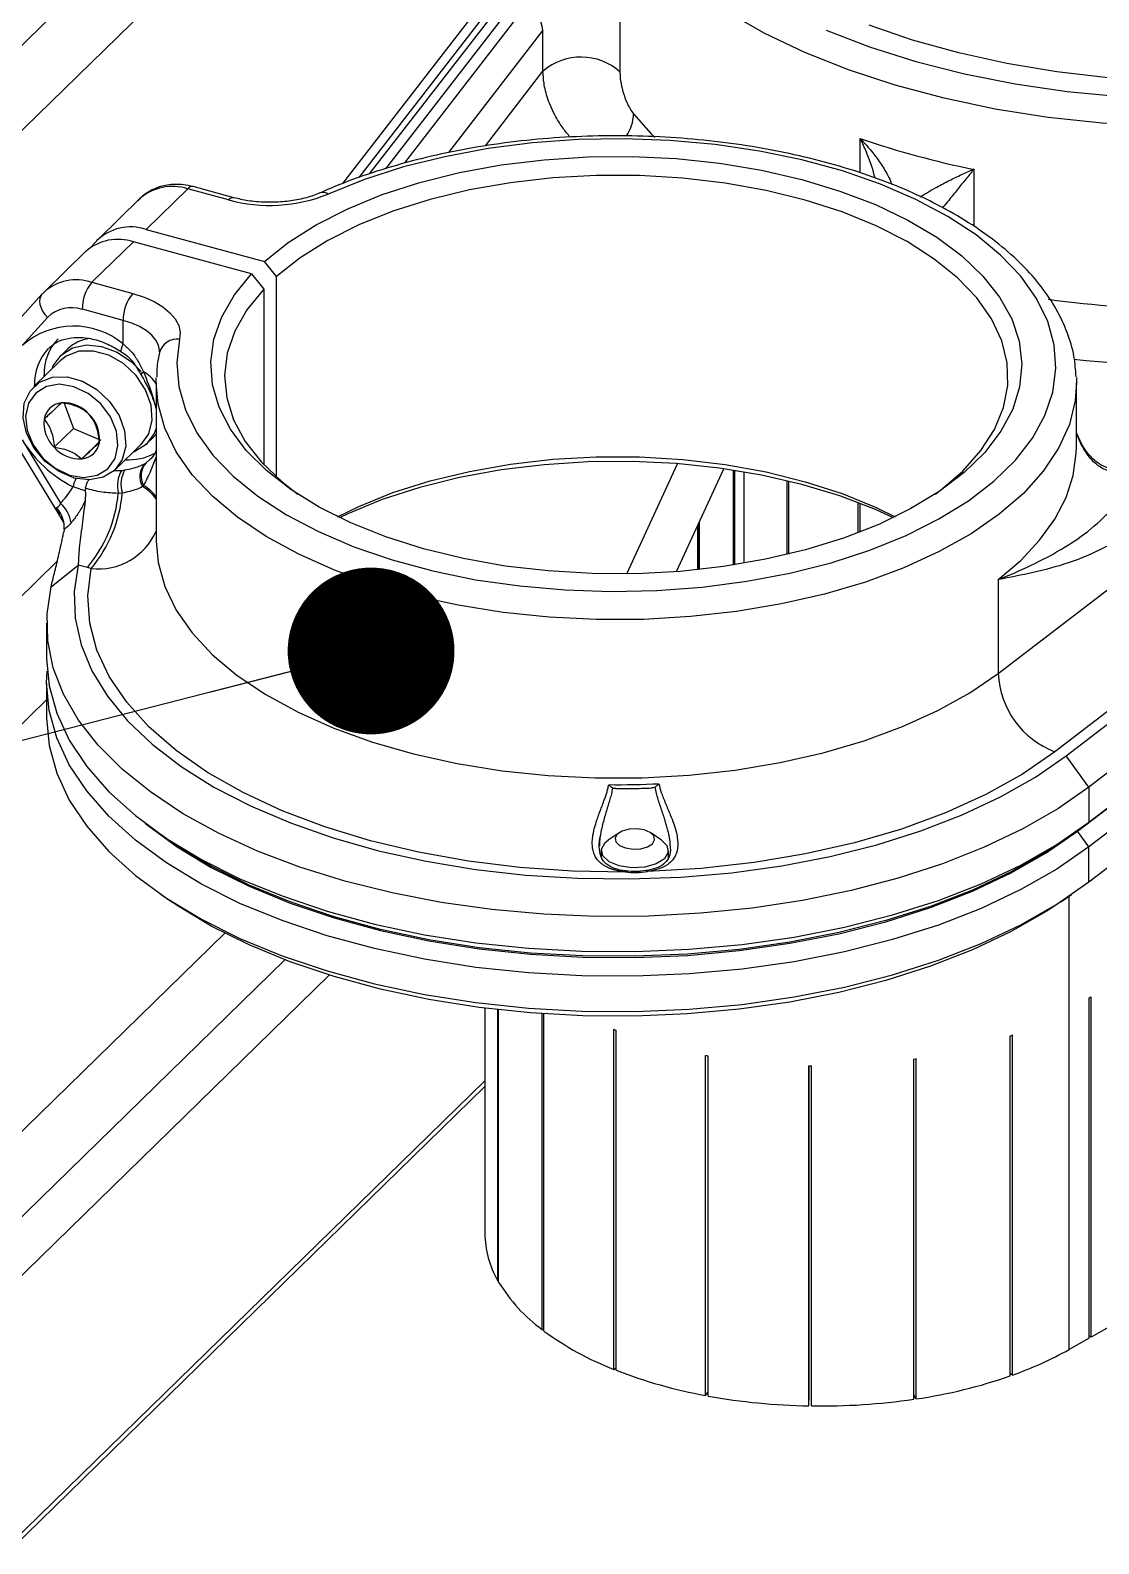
# Model space of a CAD drawing. Header units: millimetres. Extents: x 0 to 3353, y 0 to 2591.
# Drawn here: x 1709.6 to 1787.7, y 1879.7 to 1990.3 of the extents above; entities that cross this region are included whole.
import ezdxf

# ---------------------------------------------------------------- set-up
doc = ezdxf.new("R2010")
doc.units = ezdxf.units.MM
doc.header["$LTSCALE"] = 12
doc.layers.add('TITLE_BLOCK_BORDER', color=7, linetype='Continuous')
doc.dimstyles.new('SLDDIMSTYLE0', dxfattribs={"dimtxt": 0.18, "dimasz": 12.192, "dimexe": 0, "dimexo": 0.0625, "dimgap": 0, "dimtad": 0, "dimtih": 1, "dimtoh": 1, "dimdec": 0, "dimrnd": 1e-09, "dimzin": 0, "dimdsep": 46, "dimtxsty": 'Standard', "dimblk1": 'DOT', "dimblk2": 'DOT', "dimsah": 1, "dimcen": 0.09, "dimadec": 0, "dimazin": 0, "dimtfac": 12.192, "dimtdec": 0, "dimtofl": 0, "dimtmove": 0, "dimatfit": 3, "dimldrblk": 'DOT', "dimfxl": 0, "dimfrac": 2, "dimtolj": 1, "dimtzin": 0, "dimarcsym": 0})

# ---------------------------------------------------------------- blocks, each defined once
blk = doc.blocks.new('_DOT')
at = {"color": 0, "linetype": 'ByBlock', "lineweight": -2}
blk.add_line((-0.5, 0), (-1, 0), dxfattribs=at)
at = {"color": 0, "linetype": 'ByBlock', "const_width": 0.5}
blk.add_lwpolyline([(-0.25, 0, 1), (0.25, 0, 1)], format="xyb", close=True, dxfattribs=at)

msp = doc.modelspace()

# ---------------------------------------------------------------- linework, layer by layer
at = {"color": 7, "linetype": 'Continuous', "lineweight": 25}
for p, q in [((1359.42, 1647.98), (1733.33, 2012.93)), ((1746.57, 1996.26), (1733.63, 1979.51)), ((1746.46, 1995.4), (1734.39, 1979.79)), ((1732.46, 1979.07), (1744.72, 1994.93)), ((1752.7, 1994.07), (1752.7, 1987.21)), ((1747.08, 1987.28), (1747.08, 1990.28)), ((1721.12, 1978.69), (1718.08, 1975.73)), ((1724.1, 1977.88), (1721.12, 1978.69)), ((1724.5, 1978.04), (1721.51, 1978.85)), ((1717.63, 1977.98), (1714.59, 1975.02)), ((1780.34, 1943.28), (1824.46, 1977.05)), ((1718.08, 1975.73), (1726.72, 1973.38)), ((1713.66, 1974.11), (1710.62, 1971.15)), ((1714.05, 1974.43), (1714.47, 1974.89)), ((1714.12, 1971.86), (1717.15, 1974.82)), ((1725.79, 1972.47), (1717.15, 1974.82)), ((1727.61, 1972.28), (1726.72, 1973.38)), ((1725.79, 1972.47), (1726.67, 1971.37)), ((1727.61, 1957.62), (1727.61, 1972.28)), ((1785.31, 1937.27), (1831.56, 1972.66)), ((1710.47, 1970.99), (1708.61, 1968.93)), ((1710.5, 1971.02), (1710.47, 1970.99)), ((1710.5, 1971.02), (1710.62, 1971.15)), ((1714.12, 1971.86), (1717.1, 1971.04)), ((1726.67, 1971.37), (1726.67, 1958.53)), ((1828.22, 1971.03), (1784.48, 1937.56)), ((1786.14, 1931.75), (1837.21, 1970.84)), ((1786.97, 1932.41), (1838.04, 1971.5)), ((1716.4, 1969.07), (1713.42, 1969.89)), ((1833.22, 1970.37), (1786.97, 1934.98)), ((1838.04, 1969.7), (1786.97, 1930.61)), ((1710.88, 1969.3), (1709.03, 1967.24)), ((1716.4, 1967.36), (1716.4, 1969.07)), ((1712.35, 1967), (1711.84, 1966.5)), ((1719.06, 1966.79), (1719.06, 1966.74)), ((1786.97, 1928.04), (1838.04, 1967.13)), ((1711.81, 1966.13), (1709.88, 1964.24)), ((1710.63, 1964.98), (1710.63, 1965.11)), ((1718.81, 1964.52), (1718.81, 1952.95)), ((1786.06, 1964.91), (1786.06, 1964.52)), ((1786.06, 1959.81), (1786.06, 1964.52)), ((1712.1, 1963.02), (1712.77, 1961.18)), ((1712.77, 1961.18), (1711.37, 1959.81)), ((1712.77, 1961.18), (1714.78, 1960.32)), ((1708.44, 1960.25), (1711.99, 1954.4)), ((1709.03, 1960.34), (1711.83, 1955.72)), ((1714.66, 1960.2), (1713.38, 1958.96)), ((1715.81, 1958.16), (1717.75, 1960.05)), ((1718.12, 1960.06), (1718.64, 1960.56)), ((1718.81, 1960.76), (1718.59, 1960.52)), ((1718, 1958.62), (1718.08, 1958.67)), ((1716.29, 1958.12), (1716.53, 1958.15)), ((1753.21, 1950.55), (1756.92, 1958.6)), ((1756.84, 1950.72), (1760.3, 1958.23)), ((1761.01, 1951.2), (1761.01, 1958.13)), ((1761.09, 1951.21), (1761.09, 1958.11)), ((1713.65, 1956.81), (1713.63, 1956.61)), ((1716.34, 1956.46), (1716.05, 1956.44)), ((1717.89, 1957.02), (1717.81, 1956.93)), ((1764.93, 1951.97), (1764.93, 1957.36)), ((1765.05, 1952), (1765.05, 1957.33)), ((1770.1, 1953.56), (1770.1, 1955.77)), ((1770.25, 1953.61), (1770.25, 1955.71)), ((1758.47, 1950.87), (1758.47, 1954.25)), ((1758.52, 1950.87), (1758.52, 1954.36)), ((1712.1, 1953.81), (1712.06, 1953.61)), ((1711.14, 1949.61), (1713.12, 1951.2)), ((1713.79, 1951.02), (1713.12, 1951.2)), ((1714.07, 1950.94), (1713.79, 1951.02)), ((1780.34, 1950.14), (1780.34, 1943.28)), ((1710.81, 1946.95), (1710.81, 1944.38)), ((1710.81, 1942.58), (1710.81, 1940.01)), ((1786.97, 1934.98), (1785.31, 1937.27)), ((1786.97, 1934.98), (1786.97, 1932.41)), ((1719.17, 1931.5), (1719.97, 1930.95)), ((1752.64, 1931.63), (1751.84, 1931.09)), ((1755.75, 1931.09), (1754.95, 1931.63)), ((1784.91, 1930.95), (1785.71, 1931.5)), ((1786.97, 1930.61), (1786.14, 1931.75)), ((1751.34, 1930.33), (1751.34, 1929.87)), ((1756.24, 1929.78), (1756.24, 1930.33)), ((1786.97, 1928.04), (1786.97, 1930.61)), ((1754.64, 1928.87), (1754.22, 1928.82)), ((1719.17, 1927.13), (1719.97, 1926.58)), ((1784.91, 1926.58), (1785.71, 1927.13)), ((1381.26, 1583.71), (1728.22, 1922.35)), ((1387.12, 1585.15), (1731.46, 1921.23)), ((1742.83, 1918.82), (1742.83, 1902.38)), ((1787, 1919.57), (1787.13, 1919.64)), ((1787, 1894.71), (1787, 1919.57)), ((1787.13, 1894.79), (1787.13, 1919.64)), ((1743.78, 1898.9), (1743.78, 1918.71)), ((1743.84, 1898.8), (1743.84, 1918.7)), ((1747.03, 1895.31), (1747.03, 1918.41)), ((1747.15, 1895.23), (1747.15, 1918.4)), ((1752.26, 1892.42), (1752.26, 1917.28)), ((1752.42, 1892.36), (1752.42, 1917.22)), ((1781.22, 1891.95), (1781.22, 1916.8)), ((1781.39, 1892.01), (1781.39, 1916.86)), ((1758.96, 1890.51), (1758.96, 1915.37)), ((1759.15, 1890.47), (1759.15, 1915.33)), ((1766.5, 1889.75), (1766.5, 1914.61)), ((1766.52, 1890.54), (1766.52, 1914.61)), ((1766.7, 1889.75), (1766.7, 1914.6)), ((1774.17, 1890.24), (1774.17, 1915.09)), ((1774.36, 1890.27), (1774.36, 1915.12)), ((1742.83, 1913.52), (1414.27, 1592.84)), ((1742.83, 1913.09), (1414.27, 1592.41)), ((1743.78, 1898.9), (1743.84, 1898.91)), ((1792.34, 1897.73), (1787.13, 1894.79)), ((1747.03, 1895.31), (1747.15, 1895.35)), ((1787, 1894.71), (1785.53, 1893.88)), ((1787.13, 1894.79), (1787, 1894.85)), ((1752.26, 1892.42), (1752.42, 1892.53)), ((1781.39, 1892.01), (1781.22, 1892.12)), ((1758.96, 1890.51), (1759.15, 1890.79)), ((1766.5, 1889.75), (1766.52, 1890.54)), ((1774.36, 1890.27), (1774.17, 1890.57))]:
    msp.add_line(p, q, dxfattribs=at)
at = {"color": 8, "linetype": 'Continuous', "lineweight": 25}
for p, q in [((1359.42, 1647.98), (1733.33, 2012.93)), ((1356.49, 1638.9), (1738.31, 2011.57)), ((1747.64, 1995.77), (1735.57, 1980.15)), ((1736.98, 1980.58), (1745.69, 1991.85)), ((1747.08, 1990.28), (1740.18, 1981.34)), ((1742.87, 1981.83), (1747.08, 1987.28)), ((1770.26, 1979.85), (1770.26, 1982.37)), ((1778.55, 1980.12), (1778.55, 1975.97)), ((1718.08, 1958.67), (1718.33, 1958.88)), ((1715.76, 1958.11), (1716.29, 1958.12)), ((1761.78, 1951.33), (1761.78, 1958)), ((1758.39, 1950.86), (1758.39, 1954.08)), ((1350.37, 1598.92), (1711.59, 1951.48)), ((1354.6, 1593.68), (1710.81, 1941.36)), ((1785.53, 1893.88), (1785.53, 1927)), ((1378.46, 1587.19), (1723.83, 1924.29)), ((1381.26, 1583.71), (1728.22, 1922.35))]:
    msp.add_line(p, q, dxfattribs=at)
at = {"color": 8, "linetype": 'Continuous', "lineweight": 25, "flags": 128}
for points in [[(1828.32, 1990.51), (1825.43, 1989.06), (1822.3, 1987.74), (1818.96, 1986.58), (1815.43, 1985.58), (1811.74, 1984.74), (1807.91, 1984.07), (1803.99, 1983.59), (1800, 1983.28), (1795.97, 1983.16), (1791.94, 1983.23), (1787.93, 1983.48), (1783.99, 1983.91), (1780.13, 1984.52), (1776.4, 1985.31), (1772.82, 1986.27), (1769.41, 1987.38), (1766.22, 1988.65), (1763.25, 1990.06), (1760.55, 1991.61)], [(1767.76, 1990.29), (1770.94, 1989.07), (1774.32, 1988), (1777.87, 1987.1), (1781.57, 1986.37), (1785.39, 1985.81), (1789.28, 1985.44), (1793.23, 1985.24), (1797.19, 1985.24), (1801.14, 1985.41), (1805.04, 1985.77), (1808.86, 1986.32), (1812.57, 1987.03), (1816.14, 1987.92), (1819.54, 1988.97), (1822.73, 1990.18), (1825.71, 1991.53)], [(1753.69, 1984.17), (1754.97, 1982.73), (1755.25, 1982.44)], [(1710.47, 1970.99), (1710.38, 1970.86), (1710.31, 1970.68), (1710.29, 1970.46), (1710.32, 1970.23), (1710.4, 1969.99), (1710.52, 1969.75), (1710.69, 1969.51), (1710.88, 1969.3)], [(1719.07, 1966.78), (1719.07, 1966.89), (1718.98, 1967.27), (1718.79, 1967.64), (1718.49, 1968), (1718.09, 1968.33), (1717.6, 1968.62), (1717.04, 1968.87), (1716.4, 1969.07)], [(1716.27, 1966.79), (1716.26, 1966.81), (1716.25, 1966.88), (1716.27, 1967), (1716.32, 1967.16), (1716.4, 1967.36)], [(1717.71, 1965.12), (1717.71, 1965.14), (1717.74, 1965.18), (1717.8, 1965.24), (1717.89, 1965.32)], [(1786.06, 1964.52), (1785.97, 1963.22), (1785.54, 1961.46), (1784.75, 1959.73), (1783.63, 1958.05), (1782.18, 1956.44), (1780.41, 1954.91), (1778.36, 1953.49), (1776.03, 1952.18), (1773.45, 1951), (1770.65, 1949.96), (1767.65, 1949.08), (1764.5, 1948.36), (1761.22, 1947.8), (1757.85, 1947.43), (1754.42, 1947.23), (1750.98, 1947.22), (1747.54, 1947.39), (1744.16, 1947.74), (1740.87, 1948.26), (1737.69, 1948.96), (1734.67, 1949.82), (1731.84, 1950.83), (1729.23, 1951.99), (1726.86, 1953.28), (1724.76, 1954.69), (1722.95, 1956.2), (1721.45, 1957.8), (1720.28, 1959.47), (1719.44, 1961.2), (1718.95, 1962.95), (1718.81, 1964.52)], [(1780.34, 1950.14), (1781.99, 1951.54), (1783.37, 1953.01), (1784.48, 1954.55), (1785.3, 1956.13), (1785.83, 1957.75), (1786.05, 1959.38), (1786.06, 1959.81)], [(1718.81, 1952.95), (1718.95, 1951.39), (1719.44, 1949.63), (1720.27, 1947.91), (1721.44, 1946.24), (1722.93, 1944.65), (1724.74, 1943.13), (1726.83, 1941.73), (1729.19, 1940.44), (1731.8, 1939.28), (1734.62, 1938.26), (1737.63, 1937.4), (1740.8, 1936.7), (1744.09, 1936.17), (1747.46, 1935.82), (1750.89, 1935.65), (1754.33, 1935.66), (1757.76, 1935.85), (1761.13, 1936.22), (1764.4, 1936.76), (1767.55, 1937.48), (1770.55, 1938.36), (1773.35, 1939.39), (1775.93, 1940.56), (1778.27, 1941.86), (1780.34, 1943.28)], [(1753.1, 1928.77), (1753.12, 1928.81), (1753.14, 1928.84), (1753.16, 1928.84)]]:
    msp.add_lwpolyline(points, dxfattribs=at)
at = {"color": 7, "linetype": 'Continuous', "lineweight": 25, "flags": 128}
for points in [[(1820.84, 1991.04), (1817.72, 1989.9), (1814.41, 1988.91), (1810.93, 1988.08), (1807.32, 1987.42), (1803.61, 1986.93), (1799.82, 1986.63), (1796, 1986.51), (1792.17, 1986.57), (1788.37, 1986.81), (1784.63, 1987.24), (1780.98, 1987.84), (1777.46, 1988.62), (1774.09, 1989.56), (1770.91, 1990.65)], [(1720.53, 1967.7), (1720.32, 1965.97), (1720.46, 1964.25), (1720.95, 1962.54), (1721.78, 1960.86), (1722.95, 1959.24), (1724.45, 1957.69), (1726.24, 1956.23), (1728.33, 1954.88), (1730.67, 1953.64), (1733.26, 1952.54), (1736.05, 1951.58), (1739.02, 1950.77), (1742.14, 1950.13), (1745.38, 1949.67), (1748.69, 1949.38), (1752.04, 1949.26), (1755.39, 1949.33), (1758.71, 1949.58), (1761.97, 1950.01), (1765.12, 1950.6), (1768.13, 1951.37), (1770.97, 1952.29), (1773.61, 1953.36), (1776.01, 1954.57), (1778.16, 1955.89), (1780.03, 1957.33), (1781.6, 1958.86), (1782.84, 1960.47), (1783.76, 1962.13), (1784.34, 1963.83), (1784.56, 1965.56), (1784.44, 1967.29), (1783.96, 1969), (1783.14, 1970.67), (1781.99, 1972.3), (1780.51, 1973.85), (1778.73, 1975.32), (1776.66, 1976.68), (1774.32, 1977.92), (1771.75, 1979.03), (1768.97, 1980), (1766, 1980.81), (1762.89, 1981.45), (1759.66, 1981.93), (1756.35, 1982.23), (1753, 1982.35), (1749.65, 1982.29), (1746.32, 1982.05), (1743.07, 1981.63), (1739.91, 1981.04), (1736.89, 1980.29), (1734.04, 1979.37), (1731.39, 1978.31)], [(1726.72, 1973.38), (1728.47, 1974.78), (1730.51, 1976.07), (1732.81, 1977.23), (1735.34, 1978.27), (1738.07, 1979.15), (1740.98, 1979.88), (1744.02, 1980.44), (1747.16, 1980.82), (1750.37, 1981.03), (1753.59, 1981.05), (1756.81, 1980.9), (1759.97, 1980.56), (1763.05, 1980.05), (1765.99, 1979.37), (1768.78, 1978.53), (1771.37, 1977.54), (1773.74, 1976.41), (1775.85, 1975.16), (1777.69, 1973.79), (1779.23, 1972.32), (1780.44, 1970.78), (1781.33, 1969.19), (1781.87, 1967.55), (1782.06, 1965.89), (1781.91, 1964.23), (1781.4, 1962.58), (1780.54, 1960.98), (1779.36, 1959.43), (1777.85, 1957.96), (1776.04, 1956.58), (1773.95, 1955.32), (1771.61, 1954.17), (1769.03, 1953.17), (1766.26, 1952.31), (1763.33, 1951.62), (1760.27, 1951.09), (1757.11, 1950.74), (1753.9, 1950.57), (1750.67, 1950.58), (1747.46, 1950.77), (1744.31, 1951.13), (1741.26, 1951.68), (1738.34, 1952.39), (1735.59, 1953.26), (1733.04, 1954.28), (1730.72, 1955.43), (1728.65, 1956.71), (1726.87, 1958.1), (1725.4, 1959.58), (1724.24, 1961.13), (1723.42, 1962.74), (1722.94, 1964.38), (1722.82, 1966.05), (1723.04, 1967.7), (1723.62, 1969.34), (1724.54, 1970.94), (1725.79, 1972.47)], [(1775.75, 1956.39), (1776.12, 1956.67), (1777.76, 1958.07), (1779.08, 1959.56), (1780.08, 1961.11), (1780.73, 1962.71), (1781.04, 1964.33), (1781, 1965.97), (1780.6, 1967.59), (1779.86, 1969.18), (1778.78, 1970.72), (1777.38, 1972.19), (1775.67, 1973.56), (1773.68, 1974.84), (1771.42, 1975.99), (1768.93, 1977), (1766.24, 1977.87), (1763.38, 1978.57), (1760.38, 1979.11), (1757.29, 1979.48), (1754.13, 1979.67), (1750.96, 1979.67), (1747.8, 1979.5), (1744.7, 1979.14), (1741.7, 1978.62), (1738.83, 1977.92), (1736.12, 1977.06), (1733.62, 1976.06), (1731.35, 1974.92), (1729.33, 1973.65), (1727.61, 1972.28), (1727.61, 1972.28)], [(1717.1, 1971.04), (1717.93, 1970.78), (1718.67, 1970.45), (1719.3, 1970.07), (1719.82, 1969.64), (1720.21, 1969.18), (1720.46, 1968.7), (1720.56, 1968.2), (1720.53, 1967.7)], [(1726.67, 1971.37), (1725.45, 1969.86), (1724.56, 1968.29), (1724.01, 1966.68), (1723.82, 1965.05), (1723.97, 1963.42), (1724.47, 1961.8), (1725.32, 1960.23), (1726.51, 1958.71), (1728.01, 1957.27), (1729.16, 1956.37)], [(1711.21, 1965.54), (1711.3, 1965.75), (1711.88, 1966.54), (1712.7, 1967.07), (1713.72, 1967.28), (1714.83, 1967.18), (1715.96, 1966.75), (1717.01, 1966.05), (1717.71, 1965.35)], [(1717.71, 1960.01), (1718.27, 1960.8), (1718.53, 1961.78), (1718.45, 1962.89), (1718.04, 1964.01), (1717.35, 1965.05), (1716.42, 1965.92), (1715.35, 1966.53), (1714.23, 1966.84), (1713.16, 1966.82), (1712.23, 1966.46), (1711.81, 1966.13)], [(1715.77, 1958.12), (1714.95, 1957.61), (1713.94, 1957.42), (1712.83, 1957.56), (1711.72, 1958.03), (1710.71, 1958.77), (1709.9, 1959.74), (1709.34, 1960.83), (1709.09, 1961.96), (1709.18, 1963.02), (1709.6, 1963.91), (1710.3, 1964.57), (1711.23, 1964.93), (1712.3, 1964.95), (1713.42, 1964.64), (1714.49, 1964.03), (1715.41, 1963.16), (1716.11, 1962.12), (1716.51, 1961), (1716.59, 1959.89), (1716.34, 1958.91), (1715.77, 1958.12)], [(1715.28, 1958.23), (1715.81, 1958.98), (1716.02, 1959.93), (1715.91, 1960.98), (1715.48, 1962.03), (1714.76, 1962.98), (1713.85, 1963.74), (1712.81, 1964.23), (1711.76, 1964.41), (1710.79, 1964.25), (1710.01, 1963.77), (1709.48, 1963.03), (1709.27, 1962.08), (1709.38, 1961.03), (1709.82, 1959.98), (1710.53, 1959.02), (1711.44, 1958.27), (1712.48, 1957.77), (1713.53, 1957.6), (1714.5, 1957.76), (1715.28, 1958.23)], [(1718.81, 1964.52), (1718.82, 1964.73), (1718.82, 1964.89)], [(1718.81, 1961.21), (1718.66, 1960.81), (1718.08, 1960.02)], [(1718.08, 1960.02), (1717.25, 1959.5), (1717.15, 1959.46)], [(1732.06, 1954.73), (1733.62, 1955.49), (1736.12, 1956.49), (1738.83, 1957.35), (1741.7, 1958.04), (1744.7, 1958.57), (1747.8, 1958.93), (1750.96, 1959.1), (1754.13, 1959.1), (1757.29, 1958.91), (1760.38, 1958.54), (1763.38, 1958), (1766.24, 1957.29), (1768.93, 1956.43), (1771.42, 1955.41), (1772.82, 1954.73)], [(1772.68, 1954.66), (1771.37, 1955.26), (1768.78, 1956.25), (1765.99, 1957.09), (1763.05, 1957.77), (1759.97, 1958.28), (1756.81, 1958.61), (1753.59, 1958.77), (1750.37, 1958.74), (1747.16, 1958.53), (1744.02, 1958.15), (1740.98, 1957.59), (1738.07, 1956.87), (1735.34, 1955.98), (1732.81, 1954.95), (1732.2, 1954.66)], [(1713.12, 1951.2), (1712.83, 1949.26), (1712.9, 1947.31), (1713.33, 1945.38), (1714.12, 1943.47), (1715.26, 1941.61), (1716.73, 1939.82), (1718.53, 1938.1), (1720.64, 1936.49), (1723.04, 1934.98), (1725.71, 1933.6), (1728.62, 1932.36), (1731.75, 1931.26), (1735.06, 1930.32), (1738.54, 1929.55), (1742.14, 1928.96), (1745.83, 1928.54), (1749.59, 1928.31), (1753.37, 1928.26), (1757.14, 1928.4), (1760.87, 1928.72), (1764.53, 1929.23), (1768.07, 1929.91), (1771.47, 1930.76), (1774.7, 1931.78), (1777.72, 1932.95), (1780.52, 1934.26), (1783.06, 1935.71), (1785.31, 1937.27)], [(1753.1, 1928.77), (1749.23, 1928.84), (1745.4, 1929.1), (1741.64, 1929.56), (1737.98, 1930.22), (1734.48, 1931.05), (1731.15, 1932.07), (1728.03, 1933.25), (1725.16, 1934.58), (1722.56, 1936.05), (1720.27, 1937.66), (1718.29, 1939.37), (1716.66, 1941.17), (1715.38, 1943.05), (1714.48, 1944.99), (1713.96, 1946.96), (1713.82, 1948.95), (1714.07, 1950.94)], [(1786.97, 1934.98), (1784.69, 1933.39), (1782.13, 1931.92), (1779.31, 1930.58), (1776.27, 1929.37), (1773.03, 1928.32), (1769.61, 1927.42), (1766.05, 1926.69), (1762.37, 1926.13), (1758.6, 1925.75), (1754.79, 1925.55), (1750.95, 1925.52), (1747.13, 1925.69), (1743.35, 1926.03), (1739.65, 1926.55), (1736.05, 1927.24), (1732.6, 1928.1), (1729.32, 1929.12), (1726.23, 1930.3), (1723.36, 1931.61), (1720.74, 1933.05), (1718.39, 1934.62), (1716.33, 1936.28), (1714.58, 1938.04), (1713.15, 1939.87), (1712.05, 1941.77), (1711.29, 1943.7), (1710.89, 1945.67), (1710.84, 1947.64), (1711.14, 1949.61)], [(1710.81, 1944.38), (1711, 1942.38), (1711.55, 1940.37), (1712.46, 1938.4), (1713.74, 1936.49), (1715.35, 1934.64), (1717.3, 1932.89), (1719.56, 1931.23), (1722.12, 1929.69), (1724.94, 1928.28), (1728.01, 1927.02), (1731.3, 1925.91), (1734.77, 1924.97), (1738.41, 1924.19), (1742.17, 1923.6), (1746.02, 1923.2), (1749.92, 1922.98), (1753.85, 1922.95), (1757.77, 1923.12), (1761.64, 1923.47), (1765.43, 1924.01), (1769.1, 1924.73), (1772.62, 1925.63), (1775.97, 1926.69), (1779.1, 1927.91), (1782, 1929.28), (1784.63, 1930.79), (1786.97, 1932.41)], [(1786.97, 1930.61), (1784.63, 1928.98), (1782, 1927.48), (1779.1, 1926.11), (1775.97, 1924.89), (1772.62, 1923.83), (1769.1, 1922.93), (1765.43, 1922.21), (1761.64, 1921.67), (1757.77, 1921.32), (1753.85, 1921.15), (1749.92, 1921.18), (1746.02, 1921.4), (1742.17, 1921.8), (1738.41, 1922.39), (1734.77, 1923.17), (1731.3, 1924.11), (1728.01, 1925.22), (1724.94, 1926.48), (1722.12, 1927.89), (1719.56, 1929.43), (1717.3, 1931.09), (1715.35, 1932.84), (1713.74, 1934.69), (1712.46, 1936.6), (1711.55, 1938.57), (1711, 1940.58), (1710.81, 1942.6), (1710.85, 1943.44)], [(1710.81, 1940.01), (1711, 1938.01), (1711.55, 1936), (1712.46, 1934.03), (1713.74, 1932.12), (1715.35, 1930.27), (1717.3, 1928.51), (1719.56, 1926.86), (1722.12, 1925.32), (1724.94, 1923.91), (1728.01, 1922.65), (1731.3, 1921.54), (1734.77, 1920.59), (1738.41, 1919.82), (1742.17, 1919.23), (1746.02, 1918.83), (1749.92, 1918.61), (1753.85, 1918.58), (1757.77, 1918.74), (1761.64, 1919.1), (1765.43, 1919.64), (1769.1, 1920.36), (1772.62, 1921.26), (1775.97, 1922.32), (1779.1, 1923.54), (1782, 1924.91), (1784.63, 1926.41), (1786.97, 1928.04)], [(1784.48, 1937.56), (1782.12, 1935.93), (1779.44, 1934.44), (1776.49, 1933.1), (1773.28, 1931.91), (1769.85, 1930.91), (1766.25, 1930.09), (1762.5, 1929.46), (1758.64, 1929.03), (1754.72, 1928.81)], [(1718, 1932.34), (1718.15, 1932.22), (1720.35, 1930.6), (1722.84, 1929.1), (1725.6, 1927.73), (1728.6, 1926.49), (1731.81, 1925.41), (1735.2, 1924.49), (1738.74, 1923.74), (1742.41, 1923.16), (1746.17, 1922.76), (1749.98, 1922.55), (1753.82, 1922.52), (1757.64, 1922.68), (1761.42, 1923.03), (1765.11, 1923.56), (1768.7, 1924.26), (1772.14, 1925.14), (1775.4, 1926.17), (1778.46, 1927.37), (1781.29, 1928.7), (1783.85, 1930.17), (1786.14, 1931.75)], [(1755.96, 1929.74), (1755.36, 1929.36), (1754.52, 1929.12), (1753.57, 1929.07), (1752.65, 1929.21), (1751.91, 1929.52), (1751.45, 1929.96), (1751.36, 1930.45), (1751.63, 1930.92), (1751.84, 1931.09)], [(1755.08, 1930.84), (1755.24, 1931.12), (1755.18, 1931.41), (1754.91, 1931.66), (1754.47, 1931.85), (1753.93, 1931.93), (1753.37, 1931.9), (1752.87, 1931.76), (1752.51, 1931.53), (1752.35, 1931.26), (1752.41, 1930.97), (1752.68, 1930.71), (1753.12, 1930.53), (1753.66, 1930.44), (1754.22, 1930.47), (1754.72, 1930.61), (1755.08, 1930.84)], [(1755.75, 1931.09), (1756.14, 1930.7), (1756.23, 1930.21), (1755.96, 1929.74)], [(1784.91, 1930.95), (1783.85, 1930.25), (1781.29, 1928.79), (1778.46, 1927.45), (1775.4, 1926.26), (1772.14, 1925.22), (1768.7, 1924.35), (1765.11, 1923.64), (1761.42, 1923.11), (1757.64, 1922.77), (1753.82, 1922.61), (1749.98, 1922.64), (1746.17, 1922.85), (1742.41, 1923.24), (1738.74, 1923.82), (1735.2, 1924.58), (1731.81, 1925.5), (1728.6, 1926.58), (1725.6, 1927.81), (1722.84, 1929.19), (1720.35, 1930.69), (1719.97, 1930.95)], [(1784.91, 1926.58), (1783.85, 1925.88), (1781.29, 1924.42), (1778.46, 1923.08), (1775.4, 1921.89), (1772.14, 1920.85), (1768.7, 1919.97), (1765.11, 1919.27), (1761.42, 1918.74), (1757.64, 1918.4), (1753.82, 1918.24), (1749.98, 1918.26), (1746.17, 1918.48), (1742.41, 1918.87), (1738.74, 1919.45), (1735.2, 1920.2), (1731.81, 1921.13), (1728.6, 1922.21), (1725.6, 1923.44), (1722.84, 1924.82), (1720.35, 1926.32), (1719.97, 1926.58)]]:
    msp.add_lwpolyline(points, dxfattribs=at)
at = {"color": 7, "linetype": 'Continuous', "lineweight": 25}
for centre, radius, start, end in [((1745.36, 1990.16), 1.72, 4.0263, 79.1126), ((1749.86, 1984.08), 4.24, 47.7818, 130.9162), ((1792.04, 2046.13), 67.38, 251.1389, 258.4521), ((1727.1, 1988.99), 11.51, 254.8909, 291.8822), ((1716.95, 1972.39), 3.52, 71.2173, 134.8643), ((1716.02, 1971.45), 3.55, 71.3707, 131.5394), ((1716.48, 1969.9), 3.07, 140.5129, 180.3434), ((1719.47, 1969.09), 3.07, 140.5129, 180.3434), ((1712.62, 1967.55), 2.46, 71.2173, 134.8643), ((1712.78, 1962.98), 5.68, 50.3796, 131.3622), ((1714.17, 1965.23), 3.55, 135.3272, 181.9385), ((1714.27, 1965.01), 2.76, 96.7979, 133.8992), ((1712.01, 1961.65), 1.4, 94.4152, 171.6928), ((1712.03, 1960.52), 2.54, 41.5568, 92.7262), ((1712.19, 1960.42), 2.49, 353.9347, 45.7841), ((1713.1, 1961.59), 2.49, 173.9347, 225.7841), ((1716.77, 1965.03), 9.05, 211.2242, 243.6058), ((1713.26, 1961.49), 2.54, 221.5568, 272.7262), ((1713.28, 1960.36), 1.4, 274.4152, 351.6928), ((1716.82, 1962.81), 3.92, 266.3309, 298.0719), ((1719.03, 1957.65), 1.41, 136.4955, 210.3797), ((1719.09, 1957.72), 1.38, 136.5941, 210.2914), ((1718.12, 1957), 2.14, 148.4542, 194.983), ((1718.29, 1957.1), 2.05, 149.1452, 198.321), ((1706.22, 1957.35), 9.87, 320.058, 354.7225), ((1706.46, 1957.3), 9.91, 320.1103, 355.142), ((1710.18, 1953.92), 2.44, 8.2687, 47.6441), ((1786.77, 1943.58), 6.44, 182.6605, 249.2058), ((1752.44, 2000.35), 65.2, 269.5089, 272.7368), ((1753.79, 1934.65), 5.92, 263.2307, 279.015), ((1763.23, 1944.52), 29.37, 248.0723, 248.4044), ((1770.67, 1946.77), 31.77, 289.3939, 289.7091), ((1766.67, 1956.39), 41.74, 259.3546, 259.6173), ((1767.37, 1962.2), 47.59, 268.951, 269.1917), ((1767.77, 1958.18), 43.56, 278.4466, 278.702), ((1749.93, 1902.45), 7.1, 180.5275, 209.9636), ((1754.13, 1905.02), 12.02, 211.1078, 233.8104), ((1760.48, 1913.5), 22.62, 233.8799, 248.6957), ((1772.51, 1917.17), 26.68, 289.4341, 299.1986), ((1765.4, 1925.75), 35.82, 248.7476, 259.6371), ((1768.76, 1927.94), 38.09, 278.456, 289.0911), ((1767.27, 1935.33), 45.58, 259.7349, 269.0325), ((1767.4, 1936.32), 46.57, 269.1425, 278.3626)]:
    msp.add_arc(centre, radius, start, end, dxfattribs=at)
at = {"color": 8, "linetype": 'Continuous', "lineweight": 25}
for centre, radius, start, end in [((1750.69, 1984.25), 3.01, 325.3309, 358.5063), ((1719.98, 1975.32), 3.55, 71.3707, 131.5394), ((1721.45, 1978.45), 0.406, 80.7318, 143.9675), ((1724.43, 1977.64), 0.405, 80.4825, 144.0043), ((1731.01, 1977.78), 0.653, 53.966, 110.4523), ((1712.98, 1968.49), 3.55, 71.3707, 131.5394), ((1795.38, 2056.52), 86.65, 262.4488, 276.0502), ((1720.35, 1966.37), 1.34, 82.3795, 164.051), ((1713.56, 1964.51), 3.63, 135.8222, 183.3518), ((1716.5, 1962.88), 2.81, 34.466, 60.2194), ((1795.38, 2058.56), 92.81, 264.1108, 273.1529), ((1716.8, 1955.88), 4.19, 156.8803, 165.5671), ((1716.43, 1954.38), 2.9, 34.7537, 61.6627), ((1716.5, 1954.58), 2.81, 34.466, 60.2194), ((1714.57, 1955.55), 4.64, 263.773, 336.237), ((1754.63, 1928.77), 0.0967, 18.8359, 83.4432)]:
    msp.add_arc(centre, radius, start, end, dxfattribs=at)
for points, knots in [([(1749.07, 1982.47), (1748.89, 1982.68), (1748.51, 1983.13), (1747.93, 1984.07), (1747.42, 1985.2), (1747.13, 1986.35), (1747.1, 1986.99), (1747.08, 1987.28)], [0, 0, 0, 0, 0.157293, 0.33659, 0.602544, 0.824829, 1, 1, 1, 1]), ([(1770.26, 1982.37), (1770.26, 1982.37), (1770.52, 1982.1), (1771.01, 1981.55), (1771.66, 1980.7), (1772.15, 1979.93), (1772.45, 1979.36), (1772.53, 1979.09), (1772.56, 1979.01)], [0, 0, 0, 0, 0.0031, 0.264453, 0.516648, 0.772603, 0.936951, 1, 1, 1, 1]), ([(1771.34, 1979.49), (1771.27, 1979.77), (1771.1, 1980.41), (1770.73, 1981.37), (1770.43, 1982.04), (1770.26, 1982.37), (1770.26, 1982.37)], [0, 0, 0, 0, 0.282458, 0.63644, 0.995655, 1, 1, 1, 1]), ([(1774.65, 1978.11), (1774.85, 1978.24), (1775.25, 1978.48), (1775.96, 1978.88), (1776.78, 1979.31), (1777.67, 1979.74), (1778.26, 1980), (1778.55, 1980.12), (1778.55, 1980.12)], [0, 0, 0, 0, 0.146905, 0.299317, 0.527724, 0.760165, 0.997188, 1, 1, 1, 1]), ([(1778.55, 1980.12), (1778.55, 1980.12), (1778.36, 1979.88), (1777.98, 1979.41), (1777.37, 1978.65), (1776.81, 1977.95), (1776.43, 1977.5), (1776.28, 1977.32)], [0, 0, 0, 0, 0.003363, 0.281338, 0.55057, 0.824146, 1, 1, 1, 1]), ([(1717.89, 1965.32), (1718.14, 1964.7), (1718.48, 1963.87), (1718.68, 1963.07), (1718.73, 1962.86)], [0, 0, 0, 0, 0.747828, 1, 1, 1, 1]), ([(1789.03, 1958.02), (1788.83, 1958.03), (1788.56, 1958.03), (1788.05, 1958.2), (1787.57, 1958.48), (1787.09, 1958.97), (1786.66, 1959.55), (1786.31, 1960.19), (1786.13, 1960.68), (1786.06, 1960.88)], [0, 0, 0, 0, 0.131217, 0.173074, 0.354073, 0.491277, 0.632311, 0.847787, 1, 1, 1, 1]), ([(1718.81, 1959.11), (1718.69, 1958.78), (1718.41, 1958.03), (1718.08, 1957.38), (1717.89, 1957.02)], [0, 0, 0, 0, 0.444021, 1, 1, 1, 1]), ([(1711.99, 1954.41), (1711.93, 1954.53), (1711.76, 1954.81), (1711.62, 1955.19), (1711.53, 1955.41)], [0, 0, 0, 0, 0.408062, 1, 1, 1, 1]), ([(1752.16, 1934.91), (1752.15, 1934.84), (1752.11, 1934.63), (1752.03, 1934.29), (1751.91, 1933.88), (1751.78, 1933.45), (1751.65, 1933.02), (1751.52, 1932.57), (1751.39, 1932.07), (1751.3, 1931.68), (1751.27, 1931.44), (1751.26, 1931.4)], [0, 0, 0, 0, 0.063907, 0.18254, 0.301874, 0.425085, 0.548889, 0.674638, 0.801194, 0.970497, 1, 1, 1, 1]), ([(1756.39, 1930.63), (1756.38, 1930.72), (1756.38, 1930.97), (1756.31, 1931.35), (1756.23, 1931.74), (1756.14, 1932.08), (1756.04, 1932.42), (1755.92, 1932.8), (1755.78, 1933.21), (1755.63, 1933.65), (1755.49, 1934.09), (1755.39, 1934.46), (1755.31, 1934.75), (1755.29, 1934.9), (1755.27, 1934.97)], [0, 0, 0, 0, 0.06546, 0.177411, 0.253369, 0.329862, 0.407717, 0.485937, 0.586617, 0.687845, 0.790658, 0.894052, 0.948912, 1, 1, 1, 1])]:
    msp.add_open_spline(points, degree=3, knots=knots, dxfattribs=at)
at = {"color": 7, "linetype": 'Continuous', "lineweight": 25}
for points, knots in [([(1752.7, 1987.21), (1752.71, 1987.1), (1752.71, 1986.83), (1752.79, 1986.31), (1752.95, 1985.64), (1753.25, 1984.82), (1753.53, 1984.41), (1753.69, 1984.17)], [0, 0, 0, 0, 0.1032584, 0.2387327, 0.411548, 0.6570302, 1, 1, 1, 1]), ([(1786.04, 1964.96), (1786, 1965.46), (1785.92, 1966.55), (1785.42, 1968.21), (1784.63, 1969.92), (1783.52, 1971.57), (1782.12, 1973.16), (1780.43, 1974.66), (1778.48, 1976.07), (1776.27, 1977.37), (1773.84, 1978.54), (1771.21, 1979.58), (1768.41, 1980.47), (1765.46, 1981.21), (1762.39, 1981.8), (1759.24, 1982.23), (1756.02, 1982.49), (1752.77, 1982.59), (1749.51, 1982.53), (1746.28, 1982.3), (1743.11, 1981.9), (1740.03, 1981.35), (1737.06, 1980.63), (1734.23, 1979.77), (1732.16, 1979), (1731.05, 1978.51), (1730.78, 1978.39)], [0, 0, 0, 0, 0.034897, 0.076057, 0.11755, 0.159647, 0.202401, 0.245681, 0.289285, 0.333031, 0.376785, 0.420488, 0.464123, 0.507693, 0.551206, 0.594674, 0.638111, 0.68153, 0.724944, 0.768365, 0.811804, 0.855273, 0.898788, 0.942364, 0.986015, 1, 1, 1, 1]), ([(1721.51, 1978.85), (1721.28, 1978.9), (1720.65, 1979.04), (1719.66, 1979.02), (1718.59, 1978.71), (1717.89, 1978.25), (1717.55, 1977.9), (1717.47, 1977.82)], [0, 0, 0, 0, 0.156758, 0.425687, 0.663051, 0.91872, 1, 1, 1, 1]), ([(1730.78, 1978.39), (1730.63, 1978.33), (1730.17, 1978.14), (1729.26, 1977.89), (1728.05, 1977.72), (1726.77, 1977.69), (1725.55, 1977.79), (1724.83, 1977.96), (1724.5, 1978.04)], [0, 0, 0, 0, 0.094945, 0.276066, 0.460569, 0.647531, 0.835181, 1, 1, 1, 1]), ([(1711.01, 1967.05), (1711.13, 1967.17), (1711.44, 1967.47), (1712.13, 1967.74), (1713.07, 1967.87), (1714.14, 1967.76), (1715.25, 1967.4), (1715.95, 1966.98), (1716.27, 1966.79)], [0, 0, 0, 0, 0.116878, 0.298934, 0.472246, 0.657109, 0.83777, 1, 1, 1, 1]), ([(1716.26, 1966.76), (1716.34, 1966.72), (1716.74, 1966.5), (1717.24, 1965.93), (1717.55, 1965.35), (1717.69, 1965.1)], [0, 0, 0, 0, 0.126442, 0.616596, 1, 1, 1, 1]), ([(1716.4, 1967.36), (1716.6, 1967.18), (1717.02, 1966.81), (1717.51, 1966.11), (1717.77, 1965.58), (1717.89, 1965.32)], [0, 0, 0, 0, 0.316158, 0.653557, 1, 1, 1, 1]), ([(1719.06, 1966.74), (1718.99, 1966.41), (1718.86, 1965.81), (1718.86, 1965.2), (1718.86, 1964.94)], [0, 0, 0, 0, 0.559005, 1, 1, 1, 1]), ([(1717.72, 1965.12), (1717.83, 1964.91), (1718.11, 1964.38), (1718.53, 1963.54), (1718.72, 1962.91), (1718.81, 1962.62)], [0, 0, 0, 0, 0.251423, 0.645832, 1, 1, 1, 1]), ([(1711.91, 1963.05), (1711.86, 1963.01), (1711.74, 1962.9), (1711.42, 1962.61), (1710.99, 1962.2), (1710.71, 1961.94), (1710.63, 1961.86)], [0, 0, 0, 0, 0.180942, 0.506293, 0.843975, 1, 1, 1, 1]), ([(1713.92, 1962.2), (1713.82, 1962.29), (1713.61, 1962.48), (1713.14, 1962.75), (1712.55, 1962.96), (1712.1, 1963.02), (1711.91, 1963.05)], [0, 0, 0, 0, 0.216453, 0.440306, 0.751896, 1, 1, 1, 1]), ([(1714.66, 1960.15), (1714.65, 1960.33), (1714.61, 1960.68), (1714.48, 1961.26), (1714.24, 1961.8), (1714.02, 1962.08), (1713.92, 1962.2)], [0, 0, 0, 0, 0.216453, 0.440306, 0.751896, 1, 1, 1, 1]), ([(1710.63, 1961.86), (1710.71, 1961.75), (1710.88, 1961.53), (1711.13, 1961.06), (1711.3, 1960.46), (1711.35, 1960.01), (1711.37, 1959.81)], [0, 0, 0, 0, 0.216453, 0.440306, 0.751896, 1, 1, 1, 1]), ([(1788.96, 1958.25), (1788.81, 1958.25), (1788.44, 1958.24), (1787.82, 1958.5), (1787.14, 1959.03), (1786.51, 1959.84), (1786.22, 1960.52), (1786.06, 1960.88)], [0, 0, 0, 0, 0.104074, 0.262987, 0.465892, 0.71461, 1, 1, 1, 1]), ([(1711.37, 1959.81), (1711.54, 1959.78), (1711.89, 1959.73), (1712.47, 1959.57), (1712.99, 1959.3), (1713.26, 1959.06), (1713.38, 1958.96)], [0, 0, 0, 0, 0.216453, 0.440306, 0.751896, 1, 1, 1, 1]), ([(1713.38, 1958.96), (1713.47, 1959.04), (1713.75, 1959.3), (1714.18, 1959.71), (1714.5, 1960), (1714.62, 1960.11), (1714.66, 1960.15)], [0, 0, 0, 0, 0.156025, 0.493707, 0.819058, 1, 1, 1, 1]), ([(1716.53, 1958.15), (1716.72, 1958.19), (1717.11, 1958.27), (1717.62, 1958.42), (1717.87, 1958.55), (1718, 1958.62)], [0, 0, 0, 0, 0.314864, 0.641638, 1, 1, 1, 1]), ([(1718.81, 1959.62), (1718.81, 1959.61), (1718.74, 1959.32), (1718.53, 1959.07), (1718.37, 1958.91), (1718.33, 1958.88)], [0, 0, 0, 0, 0.0224735, 0.7721545, 1, 1, 1, 1]), ([(1711.83, 1955.72), (1711.97, 1955.88), (1712.27, 1956.21), (1712.57, 1956.62), (1712.71, 1956.87), (1712.74, 1956.93)], [0, 0, 0, 0, 0.436137, 0.872518, 1, 1, 1, 1]), ([(1713.63, 1956.61), (1713.53, 1956.65), (1713.29, 1956.74), (1712.95, 1956.86), (1712.74, 1956.93)], [0, 0, 0, 0, 0.411401, 1, 1, 1, 1]), ([(1713.63, 1956.61), (1713.64, 1956.53), (1713.65, 1956.29), (1713.63, 1956.06), (1713.62, 1955.9)], [0, 0, 0, 0, 0.336588, 1, 1, 1, 1]), ([(1713.65, 1956.81), (1713.69, 1956.97), (1713.76, 1957.21), (1713.88, 1957.42), (1713.93, 1957.49)], [0, 0, 0, 0, 0.670918, 1, 1, 1, 1]), ([(1716.05, 1956.44), (1715.65, 1956.46), (1714.85, 1956.48), (1714.05, 1956.7), (1713.65, 1956.81)], [0, 0, 0, 0, 0.494549, 1, 1, 1, 1]), ([(1717.81, 1956.93), (1717.67, 1956.86), (1717.3, 1956.66), (1716.71, 1956.53), (1716.34, 1956.46)], [0, 0, 0, 0, 0.356677, 1, 1, 1, 1]), ([(1711.53, 1955.41), (1711.58, 1955.42), (1711.63, 1955.42), (1711.72, 1955.5), (1711.78, 1955.59), (1711.82, 1955.69), (1711.83, 1955.72)], [0, 0, 0, 0, 0.367225, 0.431458, 0.844815, 1, 1, 1, 1]), ([(1712.1, 1953.81), (1712.1, 1953.99), (1712.1, 1954.37), (1711.88, 1954.92), (1711.65, 1955.26), (1711.53, 1955.41), (1711.53, 1955.41)], [0, 0, 0, 0, 0.326873, 0.685253, 0.995026, 1, 1, 1, 1]), ([(1713.62, 1955.9), (1713.62, 1955.9), (1713.58, 1955.8), (1713.42, 1955.46), (1713.09, 1954.9), (1712.76, 1954.48), (1712.6, 1954.27)], [0, 0, 0, 0, 0.000026, 0.157986, 0.589269, 1, 1, 1, 1]), ([(1713.62, 1955.9), (1713.55, 1955.3), (1713.4, 1954.06), (1713.16, 1952.36), (1713.13, 1951.59), (1713.12, 1951.2)], [0, 0, 0, 0, 0.315826, 0.653223, 1, 1, 1, 1]), ([(1780.34, 1950.14), (1780.34, 1950.14), (1781.16, 1950.47), (1782.85, 1951.19), (1785.08, 1952.38), (1787.13, 1953.76), (1788.32, 1954.93), (1788.91, 1955.51)], [0, 0, 0, 0, 0.0020456, 0.2507474, 0.5407875, 0.7695504, 1, 1, 1, 1]), ([(1711.99, 1954.39), (1712, 1954.38), (1712.05, 1954.31), (1712.06, 1954.27), (1712.07, 1954.24)], [0, 0, 0, 0, 0.141349, 1, 1, 1, 1]), ([(1712.6, 1954.27), (1712.43, 1954.09), (1712.27, 1953.92), (1712.11, 1953.82), (1712.11, 1953.82)], [0, 0, 0, 0, 0.999935, 1, 1, 1, 1]), ([(1711.14, 1949.61), (1711.21, 1949.93), (1711.37, 1950.55), (1711.67, 1951.8), (1711.91, 1952.87), (1712.04, 1953.49), (1712.06, 1953.61)], [0, 0, 0, 0, 0.310938, 0.621537, 0.928003, 1, 1, 1, 1]), ([(1712.11, 1953.82), (1712.11, 1953.82), (1712.1, 1953.81), (1712.1, 1953.81), (1712.1, 1953.81)], [0, 0, 0, 0, 0.003245, 1, 1, 1, 1]), ([(1790.16, 1953.8), (1789.76, 1953.52), (1788.98, 1952.95), (1787.8, 1952.31), (1786.62, 1951.77), (1784.98, 1951.17), (1782.88, 1950.62), (1781.19, 1950.3), (1780.34, 1950.14), (1780.34, 1950.14)], [0, 0, 0, 0, 0.115451, 0.231795, 0.349969, 0.468493, 0.73295, 0.998036, 1, 1, 1, 1]), ([(1753.1, 1928.77), (1753, 1928.79), (1752.81, 1928.81), (1752.54, 1928.86), (1752.3, 1928.92), (1752.07, 1928.99), (1751.86, 1929.07), (1751.67, 1929.17), (1751.49, 1929.28), (1751.33, 1929.39), (1751.18, 1929.53), (1751.01, 1929.72), (1750.85, 1929.98), (1750.73, 1930.33), (1750.68, 1930.71), (1750.68, 1931.07), (1750.72, 1931.4), (1750.77, 1931.69), (1750.84, 1931.99), (1750.94, 1932.33), (1751.06, 1932.71), (1751.22, 1933.13), (1751.38, 1933.55), (1751.52, 1933.93), (1751.64, 1934.26), (1751.74, 1934.56), (1751.82, 1934.86), (1751.86, 1935.05), (1751.88, 1935.15)], [0, 0, 0, 0, 0.034217, 0.068717, 0.097369, 0.126199, 0.155618, 0.185255, 0.212502, 0.239947, 0.268054, 0.296408, 0.346996, 0.399209, 0.449307, 0.500732, 0.536319, 0.572219, 0.608962, 0.645938, 0.696324, 0.747104, 0.798926, 0.85107, 0.887826, 0.924732, 0.962223, 1, 1, 1, 1]), ([(1751.88, 1935.15), (1751.88, 1935.15), (1751.91, 1935.13), (1751.95, 1935.08), (1752.02, 1935.02), (1752.09, 1934.96), (1752.14, 1934.93), (1752.16, 1934.91)], [0, 0, 0, 0, 0.010328, 0.234266, 0.461077, 0.727096, 1, 1, 1, 1]), ([(1752.4, 1934.86), (1752.35, 1934.86), (1752.26, 1934.86), (1752.19, 1934.89), (1752.16, 1934.91)], [0, 0, 0, 0, 0.527106, 1, 1, 1, 1]), ([(1752.4, 1934.86), (1752.79, 1934.86), (1753.66, 1934.86), (1754.53, 1934.9), (1755.01, 1934.91)], [0, 0, 0, 0, 0.4508009, 1, 1, 1, 1]), ([(1755.55, 1935.22), (1755.6, 1935.01), (1755.72, 1934.53), (1756.03, 1933.78), (1756.36, 1933.01), (1756.64, 1932.29), (1756.82, 1931.69), (1756.92, 1931.15), (1756.94, 1930.58), (1756.85, 1930.15), (1756.66, 1929.8), (1756.49, 1929.56), (1756.11, 1929.24), (1755.52, 1928.96), (1754.98, 1928.85), (1754.72, 1928.81)], [0, 0, 0, 0, 0.081178, 0.183456, 0.288489, 0.368404, 0.450319, 0.509333, 0.570057, 0.66929, 0.6917, 0.744753, 0.799525, 0.906756, 1, 1, 1, 1]), ([(1755.27, 1934.97), (1755.22, 1934.95), (1755.15, 1934.91), (1755.05, 1934.92), (1755.01, 1934.92)], [0, 0, 0, 0, 0.616392, 1, 1, 1, 1]), ([(1755.27, 1934.97), (1755.32, 1935.01), (1755.41, 1935.08), (1755.51, 1935.18), (1755.55, 1935.22), (1755.55, 1935.22)], [0, 0, 0, 0, 0.581647, 0.989643, 1, 1, 1, 1]), ([(1753.16, 1928.84), (1753.14, 1928.85), (1752.83, 1928.86), (1752.29, 1929.01), (1751.68, 1929.33), (1751.33, 1929.78), (1751.17, 1930.43), (1751.18, 1931), (1751.26, 1931.34), (1751.27, 1931.38)], [0, 0, 0, 0, 0.008949, 0.206654, 0.393976, 0.580309, 0.765073, 0.969354, 1, 1, 1, 1]), ([(1751.26, 1931.4), (1751.24, 1931.23), (1751.2, 1930.98), (1751.2, 1930.74), (1751.2, 1930.66)], [0, 0, 0, 0, 0.679958, 1, 1, 1, 1]), ([(1756.37, 1930.63), (1756.38, 1930.54), (1756.41, 1930.2), (1756.27, 1929.75), (1755.93, 1929.33), (1755.36, 1929.02), (1754.87, 1928.92), (1754.63, 1928.88)], [0, 0, 0, 0, 0.0830573, 0.3191614, 0.5622211, 0.7888326, 1, 1, 1, 1]), ([(1754.22, 1928.82), (1754.21, 1928.82), (1753.92, 1928.79), (1753.54, 1928.8), (1753.21, 1928.84), (1753.16, 1928.84)], [0, 0, 0, 0, 0.035909, 0.84693, 1, 1, 1, 1])]:
    msp.add_open_spline(points, degree=3, knots=knots, dxfattribs=at)

# ---------------------------------------------------------------- leaders
at = {"layer": 'TITLE_BLOCK_BORDER'}
msp.add_leader([(1734.52, 1944.92), (1492.19, 1882.77)], dimstyle='SLDDIMSTYLE0', dxfattribs=at)

doc.saveas('drawing.dxf')
